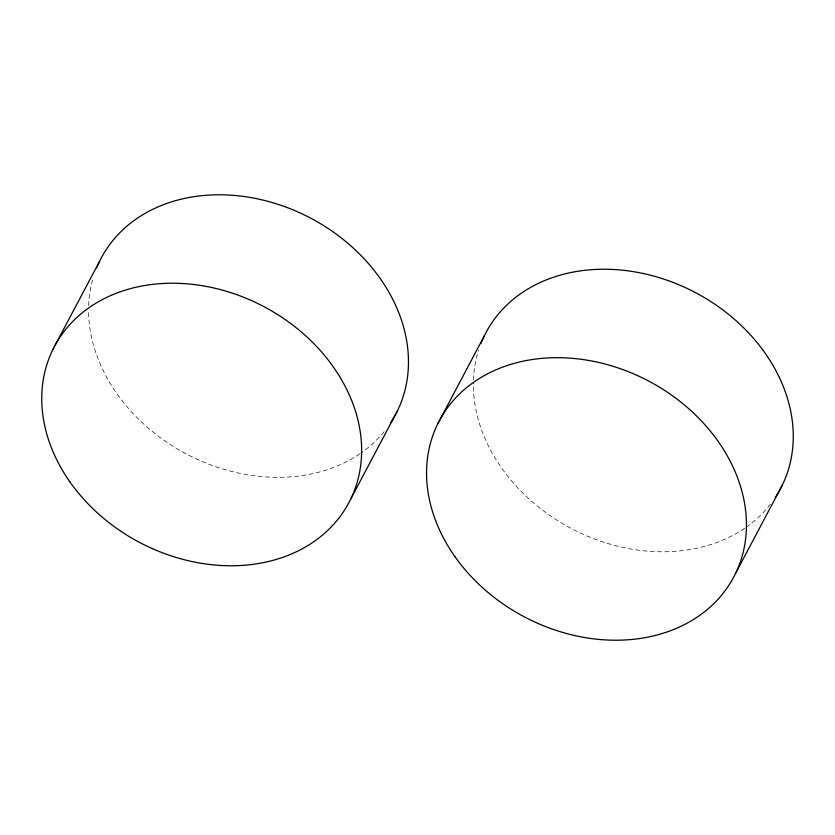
<?xml version="1.0" encoding="UTF-8"?>
<svg xmlns="http://www.w3.org/2000/svg" width="835" height="835" viewBox="0 0 835 835"><rect width="100%" height="100%" fill="white"/><g stroke="black" fill="none" stroke-linecap="round" stroke-linejoin="round"><path stroke-width="0.63" stroke-dasharray="4.17 3.13" d="M384.079 431.705A166.666 133.287 27.9 0 1 360.918 453.05M359.895 453.76A166.666 133.287 27.9 0 1 186.382 453.969A166.666 133.287 27.9 0 1 88.562 310.536M88.646 305.6A166.666 133.287 27.9 0 1 92.748 279.266M770.371 504.298A166.666 133.287 27.9 0 1 746.73 526.802M744.695 528.211A166.666 133.287 27.9 0 1 569.877 527.73A166.666 133.287 27.9 0 1 473.372 382.524M473.445 380.05A166.666 133.287 27.9 0 1 478.57 350.283"/><path stroke-width="1.25" d="M52.678 349.875L99.511 261.438M350.7 499.1L397.523 410.663M437.477 424.337L484.3 335.9M735.489 573.561L782.322 485.125M96.609 267.972A166.666 133.287 27.9 0 1 310.641 218.133A166.666 133.287 27.9 0 1 390.456 423.063M480.96 343.529A166.666 133.287 27.9 0 1 694.783 292.24A166.666 133.287 27.9 0 1 775.245 497.514M70.004 482.014A166.666 133.287 27.9 0 0 346.17 507.471A166.666 133.287 27.9 0 0 188.898 283.994A166.666 133.287 27.9 0 0 70.004 482.014M454.804 556.465A166.666 133.287 27.9 0 0 730.969 581.932A166.666 133.287 27.9 0 0 573.687 358.445A166.666 133.287 27.9 0 0 454.804 556.465"/></g></svg>
